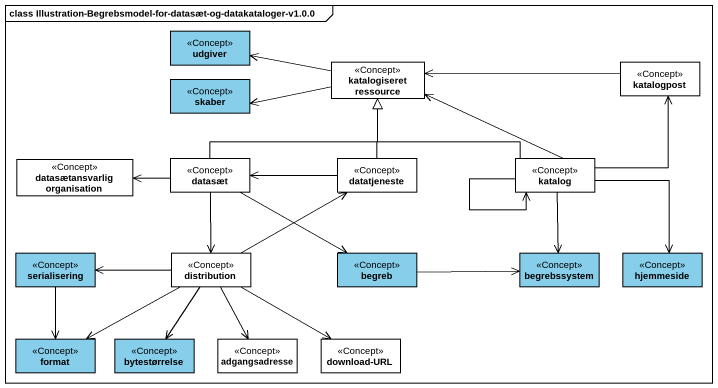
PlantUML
@startuml
mainframe class Illustration-Begrebsmodel-for-datasæt-og-datakataloger-v1.0.0
hide circle
hide empty members
class udgiver <<Concept>> #87CEEB
class skaber <<Concept>> #87CEEB
class "katalogiseret ressource" as katalogiseret_ressource <<Concept>> #FFFFFF
class katalogpost <<Concept>> #FFFFFF
class "datasætansvarlig organisation" as datasætansvarlig <<Concept>> #FFFFFF
class datasæt <<Concept>> #FFFFFF
class datatjeneste <<Concept>> #FFFFFF
class katalog <<Concept>> #FFFFFF
class serialisering <<Concept>> #87CEEB
class distribution <<Concept>> #FFFFFF
class begreb <<Concept>> #87CEEB
class begrebssystem <<Concept>> #87CEEB
class hjemmeside <<Concept>> #87CEEB
class format <<Concept>> #87CEEB
class bytestørrelse <<Concept>> #87CEEB
class adgangsadresse <<Concept>> #FFFFFF
class "download-URL" as download_URL <<Concept>> #FFFFFF
katalogiseret_ressource -left-> udgiver
katalogiseret_ressource -left-> skaber
katalogpost -left-> katalogiseret_ressource
datasæt -right-|> katalogiseret_ressource
datasæt -left-> datasætansvarlig
datasæt --> distribution
datasæt -right-> begreb
datatjeneste -up-|> katalogiseret_ressource
datatjeneste -left-> datasæt
katalog -left-> katalogiseret_ressource
katalog -left-|> katalogiseret_ressource
katalog -up-> katalogpost
katalog --> katalog
katalog --> begrebssystem
katalog --> hjemmeside
serialisering --> format
distribution -right-> datatjeneste
distribution -left-> serialisering
distribution -left-> format
distribution --> bytestørrelse
distribution --> adgangsadresse
distribution -right-> download_URL
begreb -right-> begrebssystem
@enduml
